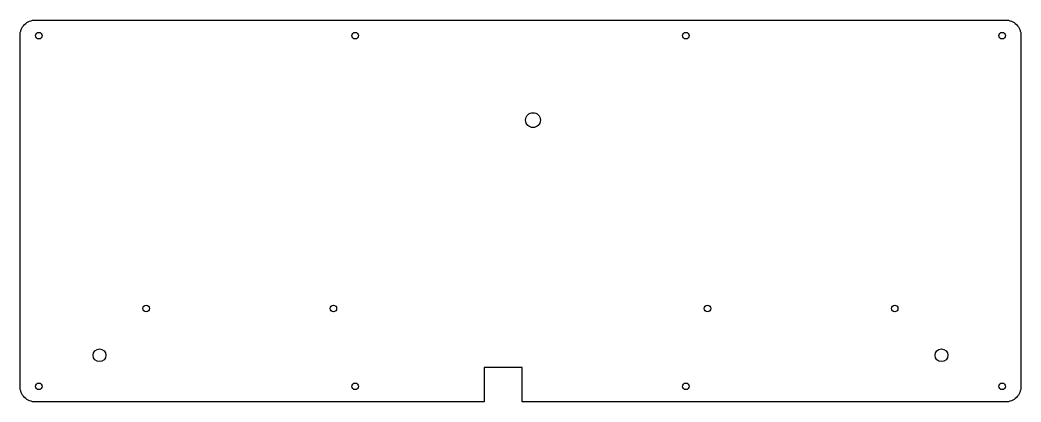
# Model space of a CAD drawing. Header units: millimetres. Extents: x -314 to 7, y -16 to 107.
import ezdxf

# ---------------------------------------------------------------- set-up
doc = ezdxf.new("R2010")
doc.units = ezdxf.units.MM
doc.layers.get('0').update_dxf_attribs({"linetype": 'CONTINUOUS'})

msp = doc.modelspace()

# ---------------------------------------------------------------- linework, layer by layer
msp.add_lwpolyline([(6.5, -10.58, -0.414214), (1.5, -15.58), (-153.49, -15.58), (-153.49, -4.56), (-165.6, -4.56), (-165.6, -15.58), (-309.48, -15.58, -0.414214), (-314.48, -10.58), (-314.48, 101.98, -0.414214), (-309.48, 106.98), (1.5, 106.98, -0.414214), (6.5, 101.98)], format="xyb", close=True)
for centre, radius in [((-308.45, 101.96), 1.05), ((-206.98, 101.96), 1.05), ((-100.99, 101.96), 1.05), ((0.48, 101.96), 1.05), ((-149.99, 74.86), 2.38), ((-273.99, 14.42), 1.05), ((-213.99, 14.42), 1.05), ((-93.99, 14.42), 1.05), ((-33.99, 14.42), 1.05), ((-288.99, -0.58), 2.05), ((-18.99, -0.58), 2.05), ((-308.45, -10.56), 1.05), ((-206.98, -10.56), 1.05), ((-100.99, -10.56), 1.05), ((0.48, -10.56), 1.05)]:
    msp.add_circle(centre, radius)

doc.saveas('drawing.dxf')
